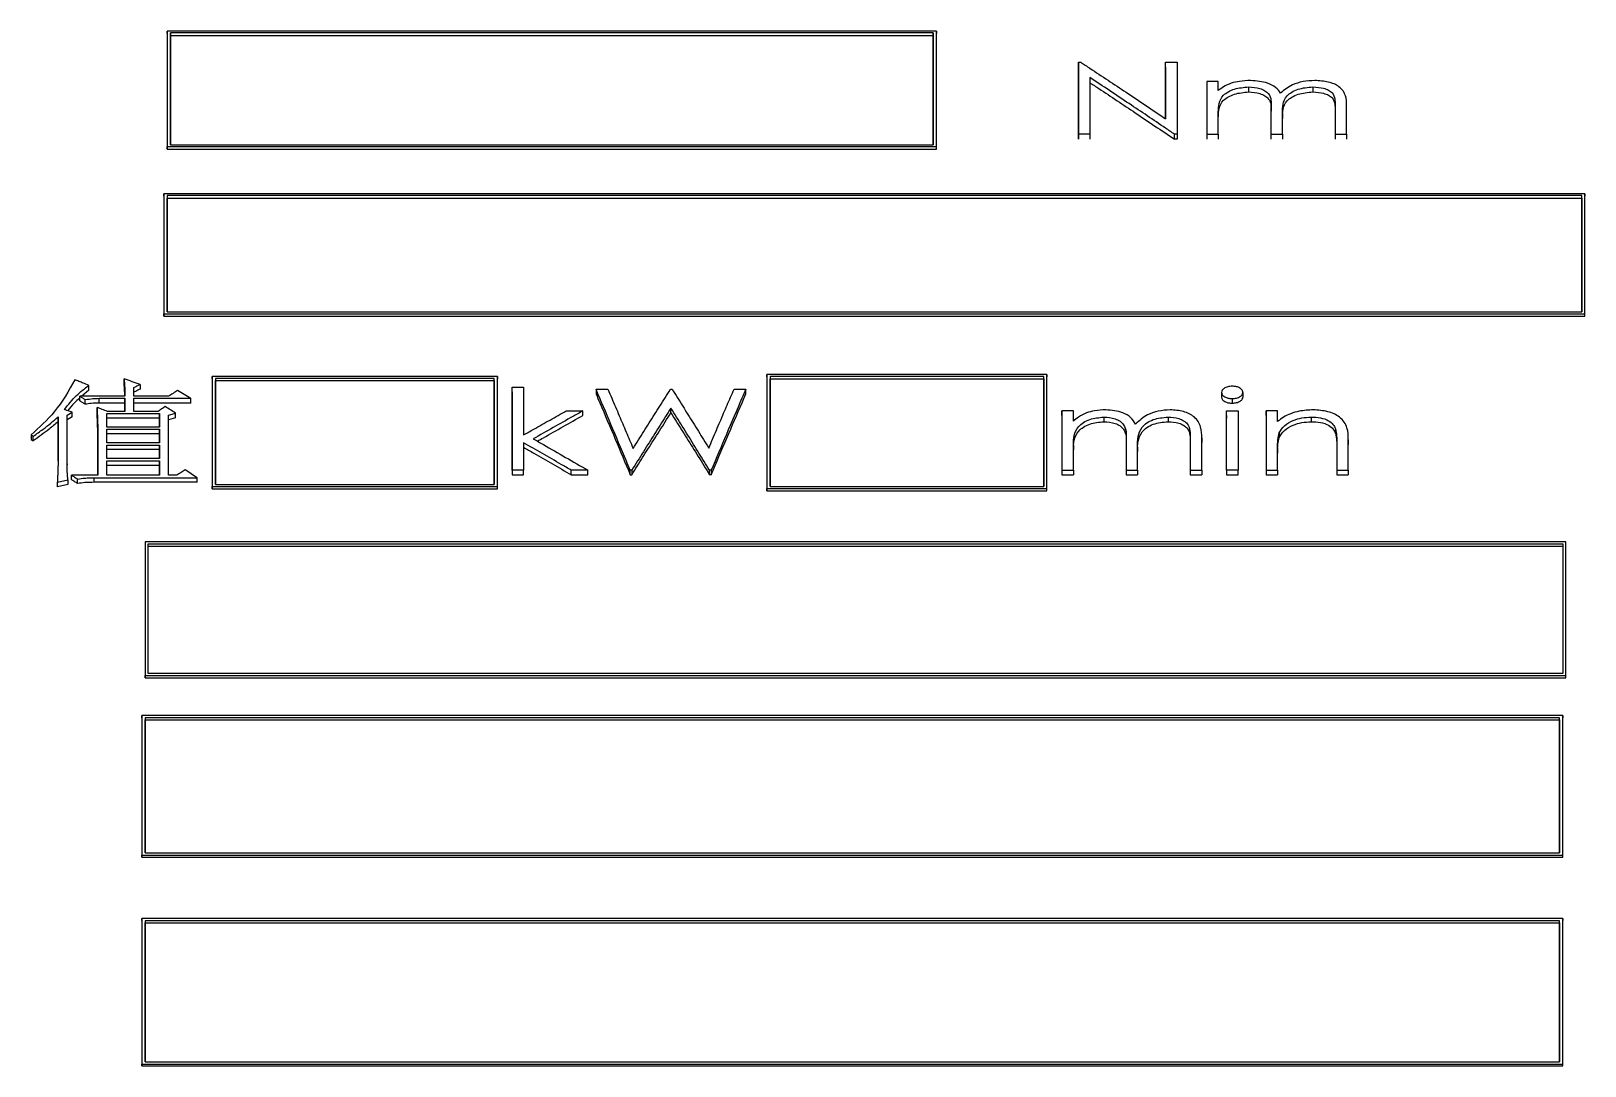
# Model space of a CAD drawing. Header units: millimetres. Extents: x 2003 to 4439, y 563 to 2285.
# Drawn here: x 2519.16 to 2543.36, y 2084.08 to 2100.2 of the extents above; entities that cross this region are included whole.
import ezdxf

# ---------------------------------------------------------------- set-up
doc = ezdxf.new("R2010")
doc.units = ezdxf.units.MM

msp = doc.modelspace()

# ---------------------------------------------------------------- linework, layer by layer
at = {"color": 7, "linetype": 'Continuous', "lineweight": 25}
for p, q in [((2521.278, 2100.165), (2521.278, 2100.205)), ((2533.261, 2100.205), (2521.278, 2100.205)), ((2521.278, 2100.165), (2521.278, 2098.367)), ((2533.211, 2100.177), (2521.328, 2100.177)), ((2521.328, 2100.138), (2521.328, 2100.177)), ((2521.328, 2100.138), (2533.211, 2100.137)), ((2533.211, 2100.177), (2533.211, 2100.137)), ((2533.261, 2100.205), (2533.261, 2100.165)), ((2533.261, 2098.367), (2533.261, 2100.165)), ((2535.471, 2098.598), (2535.471, 2099.719)), ((2535.471, 2099.719), (2535.471, 2099.64)), ((2535.471, 2099.719), (2535.508, 2099.719)), ((2536.83, 2098.839), (2536.83, 2099.719)), ((2536.83, 2099.719), (2537.009, 2099.719)), ((2536.83, 2099.64), (2536.83, 2099.719)), ((2537.009, 2099.719), (2537.009, 2098.598)), ((2535.471, 2099.64), (2535.471, 2098.52)), ((2535.65, 2099.481), (2535.65, 2098.598)), ((2536.83, 2099.64), (2536.83, 2098.839)), ((2537.471, 2099.42), (2537.471, 2098.598)), ((2537.471, 2099.42), (2537.471, 2099.342)), ((2537.65, 2099.42), (2537.471, 2099.42)), ((2537.65, 2099.279), (2537.65, 2099.42)), ((2537.471, 2099.341), (2537.471, 2098.52)), ((2538.123, 2099.335), (2538.123, 2099.256)), ((2539.124, 2099.335), (2539.124, 2099.256)), ((2537.65, 2098.598), (2537.65, 2098.946)), ((2537.65, 2098.946), (2537.65, 2098.868)), ((2538.471, 2099.018), (2538.471, 2098.598)), ((2538.471, 2099.018), (2538.471, 2098.94)), ((2539.471, 2099.046), (2539.471, 2098.598)), ((2539.471, 2099.046), (2539.471, 2098.968)), ((2539.471, 2098.968), (2539.471, 2098.52)), ((2539.65, 2098.598), (2539.65, 2099.045)), ((2539.65, 2098.968), (2539.65, 2099.045)), ((2538.65, 2098.598), (2538.65, 2098.92)), ((2538.65, 2098.92), (2538.65, 2098.842)), ((2535.471, 2098.52), (2535.471, 2098.598)), ((2535.65, 2098.598), (2535.471, 2098.598)), ((2535.65, 2098.598), (2535.65, 2098.52)), ((2536.968, 2098.52), (2536.968, 2098.598)), ((2537.009, 2098.598), (2536.968, 2098.598)), ((2537.009, 2098.52), (2536.968, 2098.52)), ((2537.009, 2098.598), (2537.009, 2098.52)), ((2537.471, 2098.598), (2537.471, 2098.52)), ((2537.471, 2098.598), (2537.65, 2098.598)), ((2537.65, 2098.598), (2537.65, 2098.52)), ((2538.471, 2098.598), (2538.471, 2098.52)), ((2538.471, 2098.598), (2538.65, 2098.598)), ((2538.65, 2098.598), (2538.65, 2098.52)), ((2539.471, 2098.598), (2539.471, 2098.52)), ((2539.471, 2098.598), (2539.65, 2098.598)), ((2539.65, 2098.598), (2539.65, 2098.52)), ((2521.278, 2098.367), (2521.278, 2098.406)), ((2521.278, 2098.406), (2533.261, 2098.406)), ((2521.278, 2098.367), (2533.261, 2098.367)), ((2521.328, 2098.434), (2533.211, 2098.434)), ((2533.261, 2098.367), (2533.261, 2098.406)), ((2521.228, 2097.632), (2521.228, 2097.67)), ((2543.361, 2097.67), (2521.228, 2097.67)), ((2543.311, 2097.641), (2521.278, 2097.641)), ((2521.278, 2097.603), (2543.311, 2097.602)), ((2543.311, 2097.602), (2543.311, 2097.641)), ((2543.361, 2097.67), (2543.361, 2097.632)), ((2543.361, 2095.762), (2543.361, 2097.632)), ((2521.228, 2096.25), (2521.228, 2095.762)), ((2521.228, 2095.762), (2521.228, 2095.799)), ((2521.228, 2095.799), (2543.361, 2095.799)), ((2521.278, 2095.829), (2543.311, 2095.829)), ((2543.361, 2095.762), (2543.361, 2095.799)), ((2521.228, 2095.762), (2543.361, 2095.762)), ((2521.981, 2094.79), (2521.981, 2094.826)), ((2521.981, 2094.826), (2521.981, 2093.111)), ((2526.422, 2094.826), (2521.981, 2094.826)), ((2526.422, 2093.111), (2526.422, 2094.826)), ((2526.422, 2094.826), (2526.422, 2094.789)), ((2530.618, 2094.82), (2530.618, 2094.857)), ((2530.618, 2094.857), (2530.618, 2093.079)), ((2534.981, 2094.857), (2530.618, 2094.857)), ((2530.618, 2094.82), (2530.618, 2093.043)), ((2534.931, 2094.826), (2530.668, 2094.826)), ((2530.668, 2094.826), (2530.668, 2093.111)), ((2534.931, 2093.111), (2534.931, 2094.826)), ((2534.931, 2094.79), (2534.931, 2094.826)), ((2534.981, 2093.079), (2534.981, 2094.857)), ((2534.981, 2094.857), (2534.981, 2094.82)), ((2534.981, 2093.043), (2534.981, 2094.82)), ((2520.056, 2094.613), (2519.949, 2094.518)), ((2520.056, 2094.613), (2520.056, 2094.686)), ((2520.607, 2094.714), (2520.607, 2094.787)), ((2520.759, 2094.518), (2520.759, 2094.652)), ((2520.856, 2094.699), (2520.856, 2094.627)), ((2521.981, 2094.79), (2521.981, 2093.075)), ((2526.372, 2094.795), (2522.031, 2094.795)), ((2522.031, 2094.795), (2522.031, 2093.143)), ((2522.031, 2093.143), (2522.031, 2094.759)), ((2522.031, 2094.759), (2526.372, 2094.759)), ((2526.372, 2093.143), (2526.372, 2094.795)), ((2526.372, 2094.759), (2526.372, 2094.795)), ((2526.372, 2094.759), (2526.372, 2093.143)), ((2526.422, 2093.075), (2526.422, 2094.789)), ((2526.65, 2093.364), (2526.65, 2094.656)), ((2526.65, 2094.584), (2526.65, 2094.656)), ((2526.65, 2094.656), (2526.83, 2094.656)), ((2526.65, 2094.584), (2526.65, 2093.293)), ((2526.83, 2094.656), (2526.83, 2093.913)), ((2527.958, 2094.625), (2527.958, 2094.552)), ((2527.958, 2094.625), (2528.143, 2094.625)), ((2529.117, 2094.625), (2529.143, 2094.625)), ((2530.108, 2094.625), (2530.291, 2094.625)), ((2530.291, 2094.552), (2530.291, 2094.625)), ((2530.668, 2093.111), (2530.668, 2094.79)), ((2530.668, 2094.79), (2534.931, 2094.79)), ((2534.931, 2094.79), (2534.931, 2093.111)), ((2537.702, 2094.576), (2537.702, 2094.504)), ((2538.035, 2094.576), (2538.035, 2094.504)), ((2520.618, 2094.518), (2519.915, 2094.518)), ((2519.915, 2094.445), (2519.915, 2094.518)), ((2520.002, 2094.391), (2520.002, 2094.464)), ((2520.186, 2094.27), (2520.186, 2094.342)), ((2520.218, 2094.484), (2520.618, 2094.484)), ((2520.218, 2094.411), (2520.218, 2094.484)), ((2520.618, 2094.411), (2520.218, 2094.411)), ((2520.618, 2094.484), (2520.618, 2094.281)), ((2520.618, 2094.411), (2520.618, 2094.484)), ((2520.618, 2094.281), (2520.618, 2094.411)), ((2521.3, 2094.518), (2520.759, 2094.518)), ((2520.759, 2094.484), (2521.646, 2094.484)), ((2520.759, 2094.281), (2520.759, 2094.484)), ((2521.646, 2094.411), (2520.759, 2094.411)), ((2521.646, 2094.411), (2521.646, 2094.484)), ((2529.125, 2094.259), (2529.125, 2094.331)), ((2537.867, 2094.481), (2537.867, 2094.408)), ((2519.58, 2094.193), (2519.58, 2093.509)), ((2519.58, 2094.121), (2519.58, 2094.193)), ((2519.58, 2093.509), (2519.58, 2094.121)), ((2519.72, 2094.22), (2519.796, 2094.267)), ((2519.72, 2093.537), (2519.72, 2094.22)), ((2519.796, 2094.195), (2519.72, 2094.148)), ((2519.796, 2094.195), (2519.796, 2094.267)), ((2520.337, 2094.247), (2521.159, 2094.247)), ((2520.337, 2094.036), (2520.337, 2094.247)), ((2521.159, 2094.175), (2520.337, 2094.175)), ((2520.618, 2094.281), (2520.348, 2094.281)), ((2521.137, 2094.281), (2520.759, 2094.281)), ((2521.159, 2094.247), (2521.159, 2094.036)), ((2521.159, 2094.175), (2521.159, 2094.247)), ((2521.159, 2094.036), (2521.159, 2094.175)), ((2521.3, 2093.289), (2521.3, 2094.22)), ((2521.408, 2094.182), (2521.3, 2094.148)), ((2521.408, 2094.182), (2521.408, 2094.254)), ((2527.495, 2094.288), (2527.753, 2094.288)), ((2527.753, 2094.216), (2527.753, 2094.288)), ((2535.214, 2094.288), (2535.214, 2093.364)), ((2535.214, 2094.216), (2535.214, 2094.288)), ((2535.394, 2094.288), (2535.214, 2094.288)), ((2535.214, 2094.216), (2535.214, 2093.293)), ((2535.394, 2094.129), (2535.394, 2094.288)), ((2535.867, 2094.192), (2535.867, 2094.12)), ((2536.868, 2094.192), (2536.868, 2094.12)), ((2537.778, 2093.364), (2537.778, 2094.288)), ((2537.778, 2094.216), (2537.778, 2094.288)), ((2537.778, 2094.288), (2537.958, 2094.288)), ((2537.778, 2094.216), (2537.778, 2094.175)), ((2537.958, 2094.288), (2537.958, 2093.364)), ((2538.394, 2094.288), (2538.394, 2093.364)), ((2538.394, 2094.216), (2538.394, 2094.288)), ((2538.573, 2094.288), (2538.394, 2094.288)), ((2538.394, 2094.216), (2538.394, 2093.293)), ((2538.573, 2094.123), (2538.573, 2094.288)), ((2539.098, 2094.192), (2539.098, 2094.12)), ((2519.158, 2093.914), (2519.19, 2093.893)), ((2519.158, 2093.914), (2519.158, 2093.842)), ((2519.158, 2093.842), (2519.19, 2093.821)), ((2519.19, 2093.821), (2519.19, 2093.893)), ((2520.196, 2094.057), (2520.196, 2093.289)), ((2520.196, 2093.985), (2520.196, 2094.057)), ((2520.196, 2093.289), (2520.196, 2093.985)), ((2521.159, 2094.036), (2520.337, 2094.036)), ((2520.337, 2094.002), (2521.159, 2094.002)), ((2520.337, 2093.79), (2520.337, 2094.002)), ((2521.159, 2093.93), (2520.337, 2093.93)), ((2521.159, 2094.002), (2521.159, 2093.79)), ((2521.159, 2093.93), (2521.159, 2094.002)), ((2521.159, 2093.79), (2521.159, 2093.93)), ((2537.214, 2093.867), (2537.214, 2093.364)), ((2537.214, 2093.867), (2537.214, 2093.796)), ((2537.394, 2093.364), (2537.394, 2093.867)), ((2537.394, 2093.867), (2537.394, 2093.795)), ((2538.601, 2093.948), (2538.601, 2093.876)), ((2539.475, 2094.011), (2539.475, 2093.939)), ((2539.676, 2093.775), (2539.676, 2093.846)), ((2521.159, 2093.79), (2520.337, 2093.79)), ((2520.337, 2093.756), (2521.159, 2093.756)), ((2520.337, 2093.544), (2520.337, 2093.756)), ((2521.159, 2093.685), (2520.337, 2093.685)), ((2521.159, 2093.756), (2521.159, 2093.544)), ((2521.159, 2093.685), (2521.159, 2093.756)), ((2521.159, 2093.544), (2521.159, 2093.685)), ((2526.83, 2093.792), (2526.83, 2093.364)), ((2535.394, 2093.364), (2535.394, 2093.755)), ((2535.394, 2093.755), (2535.394, 2093.684)), ((2536.214, 2093.836), (2536.214, 2093.364)), ((2536.214, 2093.836), (2536.214, 2093.765)), ((2536.214, 2093.765), (2536.214, 2093.293)), ((2536.394, 2093.364), (2536.394, 2093.726)), ((2536.394, 2093.726), (2536.394, 2093.654)), ((2537.214, 2093.796), (2537.214, 2093.293)), ((2538.573, 2093.71), (2538.573, 2093.638)), ((2538.573, 2093.364), (2538.573, 2093.7)), ((2538.573, 2093.7), (2538.573, 2093.629)), ((2539.496, 2093.801), (2539.496, 2093.364)), ((2539.496, 2093.801), (2539.496, 2093.729)), ((2539.496, 2093.729), (2539.496, 2093.293)), ((2539.676, 2093.364), (2539.676, 2093.838)), ((2539.676, 2093.838), (2539.676, 2093.767)), ((2519.72, 2093.465), (2519.72, 2093.446)), ((2521.159, 2093.544), (2520.337, 2093.544)), ((2520.337, 2093.509), (2521.159, 2093.509)), ((2520.337, 2093.289), (2520.337, 2093.509)), ((2521.159, 2093.438), (2520.337, 2093.438)), ((2521.159, 2093.509), (2521.159, 2093.289)), ((2521.159, 2093.438), (2521.159, 2093.509)), ((2521.159, 2093.289), (2521.159, 2093.438)), ((2526.65, 2093.364), (2526.65, 2093.293)), ((2526.83, 2093.364), (2526.65, 2093.364)), ((2526.83, 2093.293), (2526.83, 2093.364)), ((2527.572, 2093.293), (2527.572, 2093.364)), ((2527.83, 2093.364), (2527.572, 2093.364)), ((2527.83, 2093.293), (2527.83, 2093.364)), ((2528.49, 2093.293), (2528.49, 2093.364)), ((2528.516, 2093.364), (2528.49, 2093.364)), ((2528.516, 2093.364), (2528.516, 2093.293)), ((2529.726, 2093.293), (2529.726, 2093.364)), ((2529.752, 2093.364), (2529.726, 2093.364)), ((2529.752, 2093.364), (2529.752, 2093.293)), ((2535.214, 2093.364), (2535.214, 2093.293)), ((2535.214, 2093.364), (2535.394, 2093.364)), ((2535.394, 2093.364), (2535.394, 2093.293)), ((2536.214, 2093.364), (2536.214, 2093.293)), ((2536.214, 2093.364), (2536.394, 2093.364)), ((2536.394, 2093.364), (2536.394, 2093.293)), ((2537.214, 2093.364), (2537.214, 2093.293)), ((2537.214, 2093.364), (2537.394, 2093.364)), ((2537.394, 2093.364), (2537.394, 2093.293)), ((2537.778, 2093.364), (2537.778, 2093.293)), ((2537.958, 2093.364), (2537.778, 2093.364)), ((2537.958, 2093.293), (2537.958, 2093.364)), ((2538.394, 2093.364), (2538.394, 2093.293)), ((2538.394, 2093.364), (2538.573, 2093.364)), ((2538.573, 2093.364), (2538.573, 2093.293)), ((2539.496, 2093.364), (2539.496, 2093.293)), ((2539.496, 2093.364), (2539.676, 2093.364)), ((2539.676, 2093.364), (2539.676, 2093.293)), ((2519.569, 2093.178), (2519.731, 2093.213)), ((2519.569, 2093.107), (2519.569, 2093.178)), ((2519.731, 2093.142), (2519.569, 2093.107)), ((2519.731, 2093.213), (2519.731, 2093.142)), ((2520.196, 2093.289), (2519.785, 2093.289)), ((2519.785, 2093.218), (2519.785, 2093.289)), ((2519.883, 2093.156), (2519.883, 2093.226)), ((2520.142, 2093.176), (2520.142, 2093.247)), ((2521.743, 2093.176), (2520.142, 2093.176)), ((2521.159, 2093.289), (2520.337, 2093.289)), ((2521.43, 2093.289), (2521.3, 2093.289)), ((2521.743, 2093.176), (2521.743, 2093.247)), ((2522.031, 2093.143), (2526.372, 2093.143)), ((2526.65, 2093.293), (2526.83, 2093.293)), ((2527.572, 2093.293), (2527.83, 2093.293)), ((2528.49, 2093.293), (2528.516, 2093.293)), ((2529.752, 2093.293), (2529.726, 2093.293)), ((2535.214, 2093.293), (2535.394, 2093.293)), ((2536.214, 2093.293), (2536.394, 2093.293)), ((2537.214, 2093.293), (2537.394, 2093.293)), ((2537.778, 2093.342), (2537.778, 2093.293)), ((2537.778, 2093.293), (2537.958, 2093.293)), ((2538.394, 2093.293), (2538.573, 2093.293)), ((2539.496, 2093.293), (2539.676, 2093.293)), ((2521.981, 2093.075), (2521.981, 2093.111)), ((2521.981, 2093.111), (2526.422, 2093.111)), ((2521.981, 2093.075), (2526.422, 2093.075)), ((2526.422, 2093.075), (2526.422, 2093.111)), ((2530.618, 2093.043), (2530.618, 2093.079)), ((2530.618, 2093.079), (2534.981, 2093.079)), ((2530.618, 2093.043), (2534.981, 2093.043)), ((2530.668, 2093.111), (2534.931, 2093.111)), ((2534.981, 2093.043), (2534.981, 2093.079)), ((2520.933, 2092.248), (2520.933, 2092.213)), ((2543.066, 2092.248), (2520.933, 2092.248)), ((2520.983, 2092.215), (2543.016, 2092.215)), ((2520.983, 2092.18), (2543.016, 2092.18)), ((2543.016, 2092.215), (2543.016, 2092.18)), ((2543.066, 2092.212), (2543.066, 2092.248)), ((2543.066, 2090.131), (2543.066, 2092.212)), ((2520.933, 2091.173), (2520.933, 2090.131)), ((2520.933, 2090.131), (2520.933, 2090.165)), ((2520.933, 2090.165), (2543.066, 2090.165)), ((2520.933, 2090.131), (2543.066, 2090.131)), ((2543.016, 2090.198), (2520.983, 2090.198)), ((2543.066, 2090.131), (2543.066, 2090.165)), ((2520.883, 2089.507), (2520.883, 2089.541)), ((2543.016, 2089.541), (2520.883, 2089.541)), ((2542.966, 2089.507), (2520.933, 2089.507)), ((2520.933, 2089.507), (2520.933, 2089.474)), ((2542.966, 2089.474), (2542.966, 2089.507)), ((2543.016, 2089.541), (2543.016, 2089.507)), ((2543.016, 2087.335), (2543.016, 2089.507)), ((2520.933, 2089.474), (2542.966, 2089.474)), ((2520.883, 2088.422), (2520.883, 2087.335)), ((2520.883, 2087.335), (2520.883, 2087.367)), ((2520.883, 2087.367), (2543.016, 2087.367)), ((2520.883, 2087.335), (2543.016, 2087.335)), ((2520.933, 2087.402), (2542.966, 2087.402)), ((2543.016, 2087.335), (2543.016, 2087.367)), ((2543.016, 2086.383), (2520.883, 2086.383)), ((2520.883, 2086.352), (2520.883, 2086.383)), ((2542.966, 2086.347), (2520.933, 2086.347)), ((2520.933, 2086.347), (2520.933, 2086.316)), ((2542.966, 2086.316), (2542.966, 2086.347)), ((2543.016, 2086.383), (2543.016, 2086.352)), ((2543.016, 2084.084), (2543.016, 2086.352)), ((2520.933, 2086.316), (2542.966, 2086.316)), ((2520.883, 2084.398), (2520.883, 2084.084)), ((2520.883, 2084.114), (2543.016, 2084.114)), ((2520.883, 2084.084), (2520.883, 2084.114)), ((2520.883, 2084.084), (2543.016, 2084.084)), ((2520.933, 2084.15), (2542.966, 2084.15)), ((2543.016, 2084.084), (2543.016, 2084.114))]:
    msp.add_line(p, q, dxfattribs=at)
at = {"color": 7, "linetype": 'Continuous', "lineweight": 25, "flags": 128}
for points in [[(2519.796, 2094.267), (2519.751, 2094.283), (2519.714, 2094.295), (2519.677, 2094.308)], [(2521.3, 2094.22), (2521.354, 2094.237), (2521.408, 2094.254)], [(2520.142, 2093.247), (2520.737, 2093.247), (2521.743, 2093.247)]]:
    msp.add_lwpolyline(points, dxfattribs=at)
at = {"color": 7, "linetype": 'Continuous', "lineweight": 25}
for points, knots in [([(2521.278, 2100.205), (2521.278, 2100.028), (2521.278, 2099.676), (2521.278, 2099.077), (2521.278, 2098.65), (2521.278, 2098.406)], [0, 0, 0, 0, 0.300085, 0.60017, 1, 1, 1, 1]), ([(2521.328, 2100.177), (2521.328, 2100.001), (2521.328, 2099.648), (2521.328, 2099.068), (2521.328, 2098.66), (2521.328, 2098.434)], [0, 0, 0, 0, 0.30968, 0.61936, 1, 1, 1, 1]), ([(2521.328, 2098.434), (2521.328, 2098.569), (2521.328, 2098.853), (2521.328, 2099.424), (2521.328, 2099.852), (2521.328, 2100.138)], [0, 0, 0, 0, 0.2332649, 0.4889095, 1, 1, 1, 1]), ([(2533.211, 2098.434), (2533.211, 2098.618), (2533.211, 2098.984), (2533.211, 2099.566), (2533.211, 2099.96), (2533.211, 2100.177)], [0, 0, 0, 0, 0.30968, 0.619361, 1, 1, 1, 1]), ([(2533.211, 2100.137), (2533.211, 2099.995), (2533.211, 2099.711), (2533.211, 2099.146), (2533.211, 2098.716), (2533.211, 2098.434)], [0, 0, 0, 0, 0.255678, 0.511356, 1, 1, 1, 1]), ([(2533.261, 2098.406), (2533.261, 2098.589), (2533.261, 2098.956), (2533.261, 2099.557), (2533.261, 2099.969), (2533.261, 2100.205)], [0, 0, 0, 0, 0.300085, 0.600171, 1, 1, 1, 1]), ([(2535.508, 2099.719), (2535.556, 2099.688), (2535.791, 2099.533), (2536.232, 2099.241), (2536.625, 2098.977), (2536.83, 2098.839)], [0, 0, 0, 0, 0.1070086, 0.5350447, 1, 1, 1, 1]), ([(2536.968, 2098.598), (2536.921, 2098.63), (2536.686, 2098.789), (2536.246, 2099.085), (2535.854, 2099.346), (2535.65, 2099.481)], [0, 0, 0, 0, 0.107249, 0.536248, 1, 1, 1, 1]), ([(2538.154, 2099.435), (2538.095, 2099.432), (2537.991, 2099.429), (2537.895, 2099.404), (2537.853, 2099.393)], [0, 0, 0, 0, 0.562438, 1, 1, 1, 1]), ([(2538.619, 2099.238), (2538.598, 2099.269), (2538.554, 2099.332), (2538.394, 2099.415), (2538.246, 2099.427), (2538.154, 2099.435)], [0, 0, 0, 0, 0.269907, 0.547967, 1, 1, 1, 1]), ([(2539.155, 2099.435), (2539.093, 2099.431), (2538.969, 2099.424), (2538.769, 2099.362), (2538.676, 2099.284), (2538.619, 2099.238)], [0, 0, 0, 0, 0.288581, 0.57183, 1, 1, 1, 1]), ([(2539.65, 2099.045), (2539.649, 2099.096), (2539.646, 2099.199), (2539.556, 2099.339), (2539.366, 2099.422), (2539.226, 2099.43), (2539.155, 2099.435)], [0, 0, 0, 0, 0.2706011, 0.5427955, 0.7675494, 1, 1, 1, 1]), ([(2535.65, 2099.402), (2535.697, 2099.371), (2535.933, 2099.215), (2536.373, 2098.922), (2536.765, 2098.657), (2536.968, 2098.52)], [0, 0, 0, 0, 0.107324, 0.536623, 1, 1, 1, 1]), ([(2537.853, 2099.393), (2537.81, 2099.375), (2537.734, 2099.342), (2537.676, 2099.298), (2537.65, 2099.279)], [0, 0, 0, 0, 0.564241, 1, 1, 1, 1]), ([(2537.65, 2098.946), (2537.652, 2098.99), (2537.655, 2099.079), (2537.706, 2099.191), (2537.805, 2099.262), (2537.932, 2099.318), (2538.047, 2099.328), (2538.123, 2099.335)], [0, 0, 0, 0, 0.241252, 0.483375, 0.613284, 0.746483, 1, 1, 1, 1]), ([(2537.65, 2098.868), (2537.652, 2098.912), (2537.655, 2099.001), (2537.706, 2099.113), (2537.805, 2099.183), (2537.932, 2099.239), (2538.047, 2099.249), (2538.123, 2099.256)], [0, 0, 0, 0, 0.241124, 0.483152, 0.613062, 0.746307, 1, 1, 1, 1]), ([(2538.123, 2099.335), (2538.184, 2099.33), (2538.278, 2099.324), (2538.38, 2099.279), (2538.482, 2099.187), (2538.476, 2099.093), (2538.471, 2099.018)], [0, 0, 0, 0, 0.254867, 0.388287, 0.517309, 1, 1, 1, 1]), ([(2538.123, 2099.256), (2538.184, 2099.252), (2538.278, 2099.245), (2538.38, 2099.2), (2538.482, 2099.108), (2538.476, 2099.014), (2538.471, 2098.94)], [0, 0, 0, 0, 0.255063, 0.388534, 0.517551, 1, 1, 1, 1]), ([(2538.65, 2098.92), (2538.65, 2099.017), (2538.649, 2099.141), (2538.792, 2099.256), (2538.923, 2099.317), (2539.044, 2099.328), (2539.124, 2099.335)], [0, 0, 0, 0, 0.4821882, 0.6120908, 0.745518, 1, 1, 1, 1]), ([(2538.65, 2098.842), (2538.65, 2098.939), (2538.649, 2099.063), (2538.793, 2099.178), (2538.923, 2099.238), (2539.044, 2099.249), (2539.124, 2099.256)], [0, 0, 0, 0, 0.481962, 0.611863, 0.745335, 1, 1, 1, 1]), ([(2539.124, 2099.335), (2539.182, 2099.331), (2539.27, 2099.326), (2539.369, 2099.287), (2539.445, 2099.233), (2539.468, 2099.146), (2539.47, 2099.079), (2539.471, 2099.046)], [0, 0, 0, 0, 0.254576, 0.388176, 0.517715, 0.758814, 1, 1, 1, 1]), ([(2539.124, 2099.256), (2539.182, 2099.253), (2539.27, 2099.247), (2539.369, 2099.208), (2539.445, 2099.154), (2539.468, 2099.067), (2539.47, 2099.001), (2539.471, 2098.968)], [0, 0, 0, 0, 0.254766, 0.388422, 0.517965, 0.75895, 1, 1, 1, 1]), ([(2521.228, 2097.67), (2521.228, 2097.486), (2521.228, 2097.118), (2521.228, 2096.496), (2521.228, 2096.052), (2521.228, 2095.799)], [0, 0, 0, 0, 0.300081, 0.600162, 1, 1, 1, 1]), ([(2521.278, 2097.641), (2521.278, 2097.457), (2521.278, 2097.089), (2521.278, 2096.486), (2521.278, 2096.063), (2521.278, 2095.829)], [0, 0, 0, 0, 0.309921, 0.619841, 1, 1, 1, 1]), ([(2521.278, 2095.829), (2521.278, 2095.97), (2521.278, 2096.265), (2521.278, 2096.859), (2521.278, 2097.305), (2521.278, 2097.603)], [0, 0, 0, 0, 0.234587, 0.489783, 1, 1, 1, 1]), ([(2543.311, 2095.829), (2543.311, 2096.019), (2543.311, 2096.4), (2543.311, 2097.005), (2543.311, 2097.415), (2543.311, 2097.641)], [0, 0, 0, 0, 0.3099213, 0.6198426, 1, 1, 1, 1]), ([(2543.311, 2097.602), (2543.311, 2097.454), (2543.311, 2097.157), (2543.311, 2096.57), (2543.311, 2096.123), (2543.311, 2095.829)], [0, 0, 0, 0, 0.255222, 0.510444, 1, 1, 1, 1]), ([(2543.361, 2095.799), (2543.361, 2095.989), (2543.361, 2096.37), (2543.361, 2096.995), (2543.361, 2097.424), (2543.361, 2097.67)], [0, 0, 0, 0, 0.300082, 0.600163, 1, 1, 1, 1]), ([(2519.839, 2094.773), (2519.745, 2094.602), (2519.575, 2094.295), (2519.286, 2094.031), (2519.158, 2093.914)], [0, 0, 0, 0, 0.556051, 1, 1, 1, 1]), ([(2519.677, 2094.308), (2519.736, 2094.384), (2519.843, 2094.52), (2519.99, 2094.635), (2520.056, 2094.686)], [0, 0, 0, 0, 0.5582906, 1, 1, 1, 1]), ([(2520.056, 2094.686), (2520.027, 2094.698), (2519.976, 2094.718), (2519.904, 2094.747), (2519.861, 2094.765), (2519.839, 2094.773)], [0, 0, 0, 0, 0.402372, 0.701186, 1, 1, 1, 1]), ([(2520.607, 2094.787), (2520.609, 2094.762), (2520.614, 2094.712), (2520.617, 2094.623), (2520.618, 2094.558), (2520.618, 2094.518)], [0, 0, 0, 0, 0.276869, 0.553757, 1, 1, 1, 1]), ([(2520.856, 2094.699), (2520.815, 2094.714), (2520.732, 2094.743), (2520.649, 2094.772), (2520.607, 2094.787)], [0, 0, 0, 0, 0.499999, 1, 1, 1, 1]), ([(2520.617, 2094.518), (2520.617, 2094.518), (2520.617, 2094.544), (2520.616, 2094.609), (2520.611, 2094.674), (2520.607, 2094.714)], [0, 0, 0, 0, 0.01134, 0.390566, 1, 1, 1, 1]), ([(2520.759, 2094.652), (2520.775, 2094.66), (2520.808, 2094.676), (2520.84, 2094.692), (2520.856, 2094.699)], [0, 0, 0, 0, 0.500001, 1, 1, 1, 1]), ([(2520.856, 2094.627), (2520.84, 2094.619), (2520.808, 2094.603), (2520.775, 2094.587), (2520.759, 2094.58)], [0, 0, 0, 0, 0.5, 1, 1, 1, 1]), ([(2521.44, 2094.605), (2521.417, 2094.591), (2521.37, 2094.561), (2521.323, 2094.532), (2521.3, 2094.518)], [0, 0, 0, 0, 0.499999, 1, 1, 1, 1]), ([(2521.646, 2094.484), (2521.612, 2094.504), (2521.543, 2094.545), (2521.475, 2094.585), (2521.44, 2094.605)], [0, 0, 0, 0, 0.5, 1, 1, 1, 1]), ([(2528.49, 2093.364), (2528.47, 2093.412), (2528.37, 2093.651), (2528.193, 2094.073), (2528.036, 2094.442), (2527.958, 2094.625)], [0, 0, 0, 0, 0.1124832, 0.5624214, 1, 1, 1, 1]), ([(2528.143, 2094.625), (2528.163, 2094.579), (2528.222, 2094.442), (2528.316, 2094.221), (2528.427, 2093.959), (2528.499, 2093.789), (2528.535, 2093.703)], [0, 0, 0, 0, 0.149662, 0.448988, 0.724491, 1, 1, 1, 1]), ([(2528.535, 2093.703), (2528.563, 2093.748), (2528.646, 2093.88), (2528.784, 2094.1), (2528.951, 2094.363), (2529.062, 2094.537), (2529.117, 2094.625)], [0, 0, 0, 0, 0.14292, 0.42876, 0.714377, 1, 1, 1, 1]), ([(2529.143, 2094.625), (2529.171, 2094.581), (2529.253, 2094.45), (2529.389, 2094.233), (2529.552, 2093.971), (2529.66, 2093.797), (2529.714, 2093.71)], [0, 0, 0, 0, 0.1441148, 0.4323449, 0.7161696, 1, 1, 1, 1]), ([(2529.714, 2093.71), (2529.734, 2093.756), (2529.793, 2093.895), (2529.888, 2094.117), (2530, 2094.376), (2530.072, 2094.542), (2530.108, 2094.625)], [0, 0, 0, 0, 0.150485, 0.451455, 0.725725, 1, 1, 1, 1]), ([(2530.291, 2094.625), (2530.271, 2094.578), (2530.17, 2094.345), (2529.99, 2093.926), (2529.831, 2093.55), (2529.752, 2093.364)], [0, 0, 0, 0, 0.112359, 0.561802, 1, 1, 1, 1]), ([(2537.867, 2094.672), (2537.844, 2094.671), (2537.798, 2094.668), (2537.743, 2094.643), (2537.708, 2094.611), (2537.704, 2094.588), (2537.702, 2094.576)], [0, 0, 0, 0, 0.2917, 0.575641, 0.790759, 1, 1, 1, 1]), ([(2537.702, 2094.576), (2537.705, 2094.561), (2537.712, 2094.531), (2537.76, 2094.501), (2537.813, 2094.483), (2537.849, 2094.482), (2537.867, 2094.481)], [0, 0, 0, 0, 0.266105, 0.543473, 0.769717, 1, 1, 1, 1]), ([(2538.035, 2094.576), (2538.031, 2094.591), (2538.024, 2094.621), (2537.976, 2094.652), (2537.923, 2094.67), (2537.886, 2094.671), (2537.867, 2094.672)], [0, 0, 0, 0, 0.266167, 0.543432, 0.769604, 1, 1, 1, 1]), ([(2537.867, 2094.481), (2537.891, 2094.482), (2537.937, 2094.485), (2537.992, 2094.509), (2538.028, 2094.541), (2538.033, 2094.564), (2538.035, 2094.576)], [0, 0, 0, 0, 0.291686, 0.575696, 0.790918, 1, 1, 1, 1]), ([(2519.915, 2094.487), (2519.885, 2094.462), (2519.814, 2094.4), (2519.758, 2094.332), (2519.726, 2094.291)], [0, 0, 0, 0, 0.417891, 1, 1, 1, 1]), ([(2519.915, 2094.518), (2519.93, 2094.509), (2519.958, 2094.491), (2519.987, 2094.473), (2520.002, 2094.464)], [0, 0, 0, 0, 0.5, 1, 1, 1, 1]), ([(2520.002, 2094.391), (2519.987, 2094.4), (2519.958, 2094.418), (2519.93, 2094.436), (2519.915, 2094.445)], [0, 0, 0, 0, 0.500002, 1, 1, 1, 1]), ([(2520.002, 2094.464), (2520.041, 2094.47), (2520.113, 2094.482), (2520.186, 2094.483), (2520.218, 2094.484)], [0, 0, 0, 0, 0.558835, 1, 1, 1, 1]), ([(2520.218, 2094.411), (2520.177, 2094.411), (2520.104, 2094.409), (2520.033, 2094.397), (2520.002, 2094.391)], [0, 0, 0, 0, 0.561085, 1, 1, 1, 1]), ([(2520.186, 2094.342), (2520.186, 2094.34), (2520.186, 2094.335), (2520.186, 2094.33), (2520.186, 2094.326), (2520.186, 2094.321), (2520.186, 2094.317), (2520.187, 2094.313), (2520.187, 2094.308), (2520.187, 2094.304), (2520.187, 2094.3), (2520.187, 2094.295), (2520.187, 2094.291), (2520.188, 2094.285), (2520.188, 2094.281), (2520.188, 2094.277), (2520.188, 2094.272), (2520.188, 2094.265), (2520.189, 2094.256), (2520.189, 2094.247), (2520.189, 2094.239), (2520.19, 2094.23), (2520.19, 2094.221), (2520.19, 2094.213), (2520.191, 2094.204), (2520.191, 2094.193), (2520.192, 2094.184), (2520.192, 2094.176), (2520.192, 2094.167), (2520.192, 2094.158), (2520.193, 2094.15), (2520.193, 2094.141), (2520.193, 2094.132), (2520.194, 2094.124), (2520.194, 2094.117), (2520.194, 2094.111), (2520.195, 2094.104), (2520.195, 2094.099), (2520.195, 2094.094), (2520.195, 2094.09), (2520.195, 2094.086), (2520.195, 2094.081), (2520.196, 2094.077), (2520.196, 2094.072), (2520.196, 2094.067), (2520.196, 2094.062), (2520.196, 2094.059), (2520.196, 2094.057)], [0, 0, 0, 0, 0.0228582, 0.0457162, 0.0571452, 0.0685742, 0.0914321, 0.1028611, 0.1142901, 0.1371481, 0.1485771, 0.1600061, 0.1828641, 0.1942931, 0.217151, 0.22858, 0.240009, 0.262867, 0.308583, 0.3314409, 0.3542989, 0.4000149, 0.4228729, 0.4457309, 0.4914468, 0.5143048, 0.5600208, 0.5828788, 0.6057367, 0.6514527, 0.6743107, 0.6971687, 0.7428846, 0.7657426, 0.7886006, 0.8114586, 0.8343166, 0.8571745, 0.8686035, 0.8800325, 0.9028905, 0.9143195, 0.9257485, 0.9486065, 0.9600355, 0.9800177, 1, 1, 1, 1]), ([(2520.348, 2094.281), (2520.321, 2094.291), (2520.267, 2094.311), (2520.213, 2094.332), (2520.186, 2094.342)], [0, 0, 0, 0, 0.5, 1, 1, 1, 1]), ([(2521.246, 2094.355), (2521.228, 2094.343), (2521.192, 2094.318), (2521.155, 2094.293), (2521.137, 2094.281)], [0, 0, 0, 0, 0.499999, 1, 1, 1, 1]), ([(2521.408, 2094.254), (2521.381, 2094.271), (2521.327, 2094.305), (2521.273, 2094.338), (2521.246, 2094.355)], [0, 0, 0, 0, 0.499999, 1, 1, 1, 1]), ([(2527.958, 2094.552), (2527.978, 2094.505), (2528.078, 2094.272), (2528.255, 2093.854), (2528.413, 2093.478), (2528.49, 2093.293)], [0, 0, 0, 0, 0.112618, 0.563095, 1, 1, 1, 1]), ([(2529.125, 2094.331), (2529.097, 2094.287), (2529.013, 2094.156), (2528.87, 2093.929), (2528.695, 2093.651), (2528.575, 2093.46), (2528.516, 2093.364)], [0, 0, 0, 0, 0.13729, 0.411869, 0.705931, 1, 1, 1, 1]), ([(2529.726, 2093.364), (2529.699, 2093.409), (2529.616, 2093.543), (2529.474, 2093.772), (2529.301, 2094.049), (2529.184, 2094.237), (2529.125, 2094.331)], [0, 0, 0, 0, 0.137552, 0.412656, 0.706324, 1, 1, 1, 1]), ([(2529.752, 2093.293), (2529.772, 2093.341), (2529.873, 2093.58), (2530.053, 2094.001), (2530.213, 2094.37), (2530.291, 2094.552)], [0, 0, 0, 0, 0.112494, 0.562474, 1, 1, 1, 1]), ([(2537.702, 2094.504), (2537.705, 2094.489), (2537.712, 2094.459), (2537.76, 2094.429), (2537.813, 2094.411), (2537.849, 2094.409), (2537.867, 2094.408)], [0, 0, 0, 0, 0.2659349, 0.5432745, 0.7695921, 1, 1, 1, 1]), ([(2537.867, 2094.408), (2537.891, 2094.41), (2537.937, 2094.413), (2537.992, 2094.437), (2538.028, 2094.468), (2538.033, 2094.492), (2538.035, 2094.504)], [0, 0, 0, 0, 0.291838, 0.575901, 0.791061, 1, 1, 1, 1]), ([(2519.19, 2093.893), (2519.243, 2093.929), (2519.337, 2093.995), (2519.465, 2094.096), (2519.541, 2094.161), (2519.58, 2094.193)], [0, 0, 0, 0, 0.38007, 0.689866, 1, 1, 1, 1]), ([(2519.58, 2094.121), (2519.533, 2094.081), (2519.448, 2094.01), (2519.318, 2093.91), (2519.233, 2093.851), (2519.19, 2093.821)], [0, 0, 0, 0, 0.380303, 0.689878, 1, 1, 1, 1]), ([(2520.196, 2093.985), (2520.195, 2094.02), (2520.193, 2094.085), (2520.189, 2094.18), (2520.187, 2094.24), (2520.186, 2094.27)], [0, 0, 0, 0, 0.366196, 0.683098, 1, 1, 1, 1]), ([(2526.83, 2093.913), (2526.882, 2093.943), (2527.019, 2094.021), (2527.241, 2094.146), (2527.41, 2094.241), (2527.495, 2094.288)], [0, 0, 0, 0, 0.2361126, 0.6180558, 1, 1, 1, 1]), ([(2527.753, 2094.288), (2527.7, 2094.259), (2527.546, 2094.172), (2527.288, 2094.027), (2527.084, 2093.911), (2526.981, 2093.853)], [0, 0, 0, 0, 0.203788, 0.601893, 1, 1, 1, 1]), ([(2527.044, 2093.817), (2527.076, 2093.834), (2527.209, 2093.91), (2527.446, 2094.044), (2527.65, 2094.159), (2527.753, 2094.216)], [0, 0, 0, 0, 0.133273, 0.566636, 1, 1, 1, 1]), ([(2528.516, 2093.293), (2528.544, 2093.338), (2528.627, 2093.472), (2528.771, 2093.7), (2528.946, 2093.977), (2529.065, 2094.165), (2529.125, 2094.259)], [0, 0, 0, 0, 0.1374393, 0.4123184, 0.7061558, 1, 1, 1, 1]), ([(2529.125, 2094.259), (2529.152, 2094.215), (2529.235, 2094.083), (2529.377, 2093.857), (2529.55, 2093.579), (2529.668, 2093.389), (2529.726, 2093.293)], [0, 0, 0, 0, 0.137702, 0.413107, 0.70655, 1, 1, 1, 1]), ([(2535.597, 2094.258), (2535.554, 2094.237), (2535.477, 2094.201), (2535.419, 2094.151), (2535.394, 2094.129)], [0, 0, 0, 0, 0.564241, 1, 1, 1, 1]), ([(2535.394, 2093.755), (2535.395, 2093.805), (2535.398, 2093.905), (2535.45, 2094.031), (2535.549, 2094.11), (2535.675, 2094.173), (2535.791, 2094.184), (2535.867, 2094.192)], [0, 0, 0, 0, 0.241257, 0.4833865, 0.613214, 0.7463276, 1, 1, 1, 1]), ([(2535.394, 2093.684), (2535.395, 2093.733), (2535.398, 2093.833), (2535.45, 2093.959), (2535.549, 2094.038), (2535.675, 2094.101), (2535.791, 2094.112), (2535.867, 2094.12)], [0, 0, 0, 0, 0.24113, 0.483163, 0.612992, 0.746152, 1, 1, 1, 1]), ([(2535.898, 2094.304), (2535.839, 2094.302), (2535.735, 2094.298), (2535.639, 2094.27), (2535.597, 2094.258)], [0, 0, 0, 0, 0.562438, 1, 1, 1, 1]), ([(2535.867, 2094.192), (2535.928, 2094.187), (2536.022, 2094.18), (2536.124, 2094.129), (2536.226, 2094.025), (2536.219, 2093.92), (2536.214, 2093.836)], [0, 0, 0, 0, 0.25507, 0.388384, 0.517307, 1, 1, 1, 1]), ([(2535.867, 2094.12), (2535.928, 2094.115), (2536.022, 2094.108), (2536.124, 2094.057), (2536.226, 2093.954), (2536.219, 2093.848), (2536.214, 2093.765)], [0, 0, 0, 0, 0.25526, 0.388622, 0.517537, 1, 1, 1, 1]), ([(2536.363, 2094.083), (2536.342, 2094.118), (2536.298, 2094.188), (2536.138, 2094.283), (2535.99, 2094.296), (2535.898, 2094.304)], [0, 0, 0, 0, 0.269907, 0.547967, 1, 1, 1, 1]), ([(2536.899, 2094.304), (2536.836, 2094.3), (2536.712, 2094.292), (2536.513, 2094.222), (2536.419, 2094.135), (2536.363, 2094.083)], [0, 0, 0, 0, 0.288581, 0.57183, 1, 1, 1, 1]), ([(2536.394, 2093.726), (2536.393, 2093.835), (2536.393, 2093.974), (2536.536, 2094.104), (2536.666, 2094.172), (2536.788, 2094.184), (2536.868, 2094.192)], [0, 0, 0, 0, 0.4822, 0.612023, 0.745366, 1, 1, 1, 1]), ([(2536.394, 2093.654), (2536.393, 2093.764), (2536.393, 2093.902), (2536.536, 2094.032), (2536.666, 2094.1), (2536.788, 2094.112), (2536.868, 2094.12)], [0, 0, 0, 0, 0.481974, 0.611795, 0.745183, 1, 1, 1, 1]), ([(2536.868, 2094.192), (2536.926, 2094.188), (2537.014, 2094.182), (2537.113, 2094.138), (2537.188, 2094.077), (2537.212, 2093.979), (2537.214, 2093.905), (2537.214, 2093.867)], [0, 0, 0, 0, 0.254787, 0.388278, 0.517715, 0.758815, 1, 1, 1, 1]), ([(2536.868, 2094.12), (2536.926, 2094.116), (2537.014, 2094.11), (2537.113, 2094.066), (2537.188, 2094.005), (2537.212, 2093.908), (2537.214, 2093.833), (2537.214, 2093.796)], [0, 0, 0, 0, 0.25497, 0.388514, 0.517951, 0.758942, 1, 1, 1, 1]), ([(2537.394, 2093.867), (2537.392, 2093.924), (2537.39, 2094.039), (2537.3, 2094.196), (2537.11, 2094.29), (2536.97, 2094.299), (2536.899, 2094.304)], [0, 0, 0, 0, 0.270601, 0.542796, 0.767549, 1, 1, 1, 1]), ([(2539.129, 2094.304), (2539.056, 2094.3), (2538.935, 2094.294), (2538.78, 2094.248), (2538.665, 2094.193), (2538.604, 2094.146), (2538.573, 2094.123)], [0, 0, 0, 0, 0.346759, 0.568511, 0.786179, 1, 1, 1, 1]), ([(2538.601, 2093.948), (2538.624, 2093.986), (2538.672, 2094.062), (2538.805, 2094.138), (2538.95, 2094.185), (2539.049, 2094.189), (2539.098, 2094.192)], [0, 0, 0, 0, 0.26849, 0.546604, 0.771529, 1, 1, 1, 1]), ([(2538.601, 2093.876), (2538.624, 2093.914), (2538.672, 2093.99), (2538.805, 2094.066), (2538.95, 2094.112), (2539.049, 2094.117), (2539.098, 2094.12)], [0, 0, 0, 0, 0.268346, 0.546438, 0.771424, 1, 1, 1, 1]), ([(2539.098, 2094.192), (2539.147, 2094.19), (2539.242, 2094.186), (2539.364, 2094.145), (2539.443, 2094.081), (2539.464, 2094.034), (2539.475, 2094.011)], [0, 0, 0, 0, 0.290858, 0.574718, 0.790004, 1, 1, 1, 1]), ([(2539.098, 2094.12), (2539.147, 2094.118), (2539.242, 2094.114), (2539.364, 2094.073), (2539.443, 2094.009), (2539.464, 2093.962), (2539.475, 2093.939)], [0, 0, 0, 0, 0.290991, 0.574913, 0.790139, 1, 1, 1, 1]), ([(2539.676, 2093.838), (2539.675, 2093.9), (2539.673, 2094.025), (2539.567, 2094.193), (2539.357, 2094.289), (2539.206, 2094.299), (2539.129, 2094.304)], [0, 0, 0, 0, 0.270301, 0.542249, 0.767594, 1, 1, 1, 1]), ([(2526.981, 2093.853), (2527.033, 2093.823), (2527.201, 2093.727), (2527.484, 2093.564), (2527.714, 2093.431), (2527.83, 2093.364)], [0, 0, 0, 0, 0.184797, 0.592397, 1, 1, 1, 1]), ([(2538.573, 2093.7), (2538.573, 2093.747), (2538.573, 2093.83), (2538.592, 2093.912), (2538.601, 2093.948)], [0, 0, 0, 0, 0.559824, 1, 1, 1, 1]), ([(2538.573, 2093.629), (2538.573, 2093.675), (2538.573, 2093.759), (2538.592, 2093.84), (2538.601, 2093.876)], [0, 0, 0, 0, 0.5598173, 1, 1, 1, 1]), ([(2539.475, 2094.011), (2539.483, 2093.972), (2539.497, 2093.902), (2539.497, 2093.832), (2539.496, 2093.801)], [0, 0, 0, 0, 0.559954, 1, 1, 1, 1]), ([(2539.475, 2093.939), (2539.483, 2093.9), (2539.497, 2093.831), (2539.497, 2093.76), (2539.496, 2093.729)], [0, 0, 0, 0, 0.559958, 1, 1, 1, 1]), ([(2527.572, 2093.364), (2527.52, 2093.395), (2527.37, 2093.481), (2527.123, 2093.624), (2526.927, 2093.736), (2526.83, 2093.792)], [0, 0, 0, 0, 0.210801, 0.6054, 1, 1, 1, 1]), ([(2526.83, 2093.721), (2526.882, 2093.691), (2527.032, 2093.605), (2527.279, 2093.463), (2527.475, 2093.35), (2527.572, 2093.293)], [0, 0, 0, 0, 0.210912, 0.605455, 1, 1, 1, 1]), ([(2519.58, 2093.509), (2519.58, 2093.507), (2519.58, 2093.502), (2519.579, 2093.495), (2519.579, 2093.49), (2519.579, 2093.485), (2519.579, 2093.48), (2519.579, 2093.475), (2519.578, 2093.47), (2519.578, 2093.465), (2519.578, 2093.459), (2519.578, 2093.454), (2519.578, 2093.448), (2519.578, 2093.44), (2519.577, 2093.43), (2519.577, 2093.42), (2519.577, 2093.41), (2519.576, 2093.399), (2519.576, 2093.389), (2519.576, 2093.379), (2519.575, 2093.369), (2519.575, 2093.358), (2519.575, 2093.348), (2519.574, 2093.338), (2519.574, 2093.328), (2519.573, 2093.318), (2519.573, 2093.31), (2519.573, 2093.302), (2519.573, 2093.294), (2519.572, 2093.287), (2519.572, 2093.279), (2519.572, 2093.273), (2519.572, 2093.268), (2519.572, 2093.262), (2519.572, 2093.257), (2519.571, 2093.252), (2519.571, 2093.247), (2519.571, 2093.242), (2519.571, 2093.237), (2519.571, 2093.232), (2519.571, 2093.227), (2519.57, 2093.221), (2519.57, 2093.216), (2519.57, 2093.211), (2519.57, 2093.206), (2519.57, 2093.201), (2519.57, 2093.196), (2519.569, 2093.191), (2519.569, 2093.185), (2519.569, 2093.181), (2519.569, 2093.178)], [0, 0, 0, 0, 0.023174, 0.046349, 0.057936, 0.069523, 0.092698, 0.104285, 0.115872, 0.139047, 0.150634, 0.162221, 0.185396, 0.20857, 0.231745, 0.278094, 0.301268, 0.324442, 0.370791, 0.393966, 0.41714, 0.463489, 0.486664, 0.509838, 0.556187, 0.579362, 0.602536, 0.625711, 0.648885, 0.672059, 0.695234, 0.718408, 0.729996, 0.741583, 0.764757, 0.776345, 0.787932, 0.811106, 0.822693, 0.834281, 0.857455, 0.869042, 0.88063, 0.903804, 0.915391, 0.926979, 0.950153, 0.96174, 0.973327, 1, 1, 1, 1]), ([(2519.731, 2093.213), (2519.731, 2093.215), (2519.731, 2093.22), (2519.73, 2093.23), (2519.729, 2093.24), (2519.728, 2093.25), (2519.727, 2093.257), (2519.727, 2093.262), (2519.726, 2093.267), (2519.726, 2093.273), (2519.725, 2093.281), (2519.725, 2093.291), (2519.724, 2093.301), (2519.723, 2093.311), (2519.723, 2093.321), (2519.722, 2093.331), (2519.722, 2093.341), (2519.722, 2093.351), (2519.721, 2093.361), (2519.721, 2093.371), (2519.721, 2093.381), (2519.721, 2093.391), (2519.72, 2093.401), (2519.72, 2093.411), (2519.72, 2093.421), (2519.72, 2093.431), (2519.72, 2093.439), (2519.72, 2093.447), (2519.72, 2093.453), (2519.72, 2093.459), (2519.72, 2093.464), (2519.72, 2093.469), (2519.72, 2093.474), (2519.72, 2093.479), (2519.72, 2093.484), (2519.72, 2093.489), (2519.72, 2093.494), (2519.72, 2093.499), (2519.72, 2093.504), (2519.72, 2093.509), (2519.72, 2093.514), (2519.72, 2093.519), (2519.72, 2093.524), (2519.72, 2093.531), (2519.72, 2093.534), (2519.72, 2093.537)], [0, 0, 0, 0, 0.023274, 0.046547, 0.093095, 0.116368, 0.139642, 0.151279, 0.162916, 0.18619, 0.209463, 0.232737, 0.279285, 0.302558, 0.325832, 0.372379, 0.395653, 0.418927, 0.465474, 0.488748, 0.512022, 0.558569, 0.581843, 0.605117, 0.651664, 0.674938, 0.698211, 0.721485, 0.744759, 0.756396, 0.779669, 0.791306, 0.802943, 0.826217, 0.837854, 0.84949, 0.872764, 0.884401, 0.896038, 0.919311, 0.930948, 0.942585, 0.965859, 0.977496, 1, 1, 1, 1]), ([(2521.559, 2093.371), (2521.538, 2093.358), (2521.494, 2093.33), (2521.451, 2093.302), (2521.43, 2093.289)], [0, 0, 0, 0, 0.499999, 1, 1, 1, 1]), ([(2521.743, 2093.247), (2521.713, 2093.268), (2521.651, 2093.309), (2521.59, 2093.351), (2521.559, 2093.371)], [0, 0, 0, 0, 0.5, 1, 1, 1, 1]), ([(2519.785, 2093.289), (2519.802, 2093.278), (2519.834, 2093.257), (2519.866, 2093.237), (2519.883, 2093.226)], [0, 0, 0, 0, 0.499999, 1, 1, 1, 1]), ([(2519.883, 2093.156), (2519.866, 2093.166), (2519.834, 2093.187), (2519.802, 2093.207), (2519.785, 2093.218)], [0, 0, 0, 0, 0.500001, 1, 1, 1, 1]), ([(2519.883, 2093.226), (2519.919, 2093.232), (2519.98, 2093.241), (2520.067, 2093.246), (2520.117, 2093.247), (2520.142, 2093.247)], [0, 0, 0, 0, 0.425218, 0.711978, 1, 1, 1, 1]), ([(2520.142, 2093.176), (2520.093, 2093.175), (2520.006, 2093.174), (2519.92, 2093.161), (2519.883, 2093.156)], [0, 0, 0, 0, 0.560746, 1, 1, 1, 1]), ([(2520.933, 2092.248), (2520.933, 2092.042), (2520.933, 2091.632), (2520.933, 2090.938), (2520.933, 2090.446), (2520.933, 2090.165)], [0, 0, 0, 0, 0.300081, 0.600162, 1, 1, 1, 1]), ([(2520.983, 2090.198), (2520.983, 2090.41), (2520.983, 2090.832), (2520.983, 2091.505), (2520.983, 2091.963), (2520.983, 2092.215)], [0, 0, 0, 0, 0.3099206, 0.6198411, 1, 1, 1, 1]), ([(2520.983, 2090.198), (2520.983, 2090.358), (2520.983, 2090.687), (2520.983, 2091.351), (2520.983, 2091.849), (2520.983, 2092.18)], [0, 0, 0, 0, 0.237543, 0.491754, 1, 1, 1, 1]), ([(2543.016, 2092.215), (2543.016, 2092.01), (2543.016, 2091.599), (2543.016, 2090.927), (2543.016, 2090.457), (2543.016, 2090.198)], [0, 0, 0, 0, 0.3099213, 0.6198426, 1, 1, 1, 1]), ([(2543.016, 2092.18), (2543.016, 2092.015), (2543.016, 2091.683), (2543.016, 2091.026), (2543.016, 2090.527), (2543.016, 2090.198)], [0, 0, 0, 0, 0.254228, 0.508455, 1, 1, 1, 1]), ([(2543.066, 2090.165), (2543.066, 2090.376), (2543.066, 2090.799), (2543.066, 2091.494), (2543.066, 2091.974), (2543.066, 2092.248)], [0, 0, 0, 0, 0.3000816, 0.6001632, 1, 1, 1, 1]), ([(2520.883, 2089.541), (2520.883, 2089.326), (2520.883, 2088.897), (2520.883, 2088.173), (2520.883, 2087.66), (2520.883, 2087.367)], [0, 0, 0, 0, 0.300081, 0.600162, 1, 1, 1, 1]), ([(2520.933, 2089.507), (2520.933, 2089.292), (2520.933, 2088.862), (2520.933, 2088.162), (2520.933, 2087.672), (2520.933, 2087.402)], [0, 0, 0, 0, 0.309921, 0.619841, 1, 1, 1, 1]), ([(2542.966, 2087.402), (2542.966, 2087.622), (2542.966, 2088.062), (2542.966, 2088.765), (2542.966, 2089.243), (2542.966, 2089.507)], [0, 0, 0, 0, 0.309921, 0.619843, 1, 1, 1, 1]), ([(2543.016, 2087.367), (2543.016, 2087.587), (2543.016, 2088.028), (2543.016, 2088.753), (2543.016, 2089.254), (2543.016, 2089.541)], [0, 0, 0, 0, 0.300082, 0.600163, 1, 1, 1, 1]), ([(2520.933, 2087.402), (2520.933, 2087.569), (2520.933, 2087.913), (2520.933, 2088.607), (2520.933, 2089.127), (2520.933, 2089.474)], [0, 0, 0, 0, 0.238721, 0.492538, 1, 1, 1, 1]), ([(2542.966, 2089.474), (2542.966, 2089.3), (2542.966, 2088.954), (2542.966, 2088.267), (2542.966, 2087.746), (2542.966, 2087.402)], [0, 0, 0, 0, 0.253832, 0.507664, 1, 1, 1, 1]), ([(2520.883, 2086.383), (2520.883, 2086.158), (2520.883, 2085.71), (2520.883, 2084.954), (2520.883, 2084.419), (2520.883, 2084.114)], [0, 0, 0, 0, 0.300081, 0.600162, 1, 1, 1, 1]), ([(2520.933, 2086.347), (2520.933, 2086.123), (2520.933, 2085.674), (2520.933, 2084.942), (2520.933, 2084.431), (2520.933, 2084.15)], [0, 0, 0, 0, 0.309921, 0.619841, 1, 1, 1, 1]), ([(2542.966, 2084.15), (2542.966, 2084.38), (2542.966, 2084.839), (2542.966, 2085.572), (2542.966, 2086.072), (2542.966, 2086.347)], [0, 0, 0, 0, 0.309921, 0.619843, 1, 1, 1, 1]), ([(2543.016, 2084.114), (2543.016, 2084.343), (2543.016, 2084.802), (2543.016, 2085.56), (2543.016, 2086.083), (2543.016, 2086.383)], [0, 0, 0, 0, 0.300082, 0.600163, 1, 1, 1, 1]), ([(2520.933, 2084.15), (2520.933, 2084.325), (2520.933, 2084.686), (2520.933, 2085.41), (2520.933, 2085.954), (2520.933, 2086.316)], [0, 0, 0, 0, 0.239926, 0.493342, 1, 1, 1, 1]), ([(2542.966, 2086.316), (2542.966, 2086.135), (2542.966, 2085.773), (2542.966, 2085.054), (2542.966, 2084.51), (2542.966, 2084.15)], [0, 0, 0, 0, 0.253427, 0.506855, 1, 1, 1, 1])]:
    msp.add_open_spline(points, degree=3, knots=knots, dxfattribs=at)

doc.saveas('drawing.dxf')
